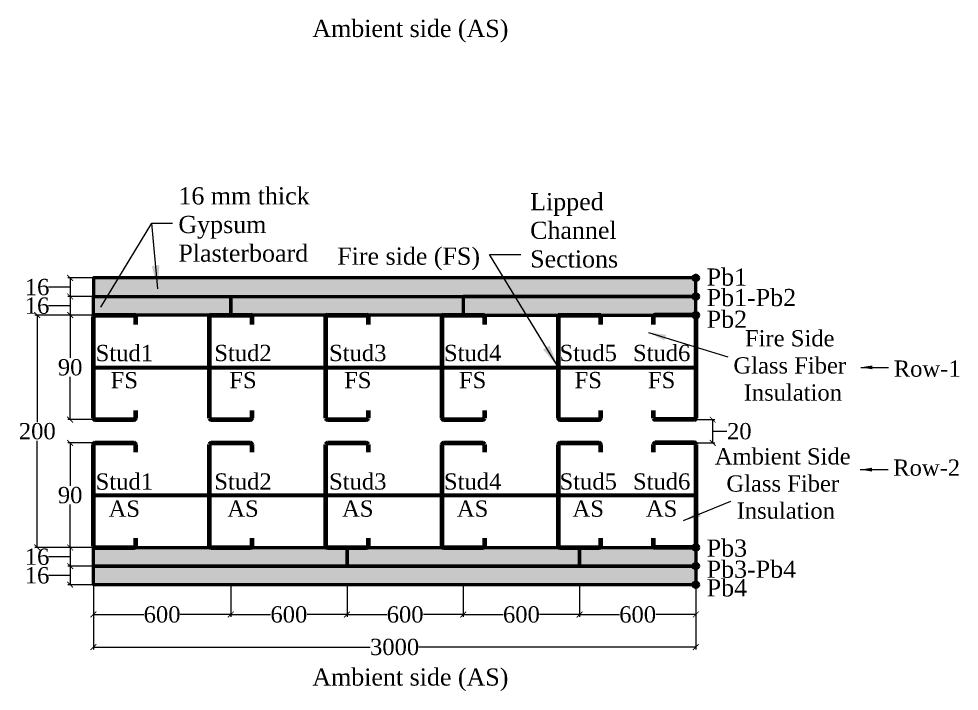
# Model space of a CAD drawing. Header units: millimetres. Extents: x 1095 to 7419, y -378 to 5598.
# Drawn here: x 4760 to 5569, y 1452 to 2031 of the extents above; entities that cross this region are included whole.
import ezdxf

# ---------------------------------------------------------------- set-up
doc = ezdxf.new("R2010")
doc.units = ezdxf.units.MM
doc.header["$PDMODE"] = 34
doc.layers.get('0').update_dxf_attribs({"lineweight": 9})
doc.layers.get('Defpoints').update_dxf_attribs({"color": 255})
doc.styles.get("Standard").update_dxf_attribs({"font": 'times.ttf'})
doc.linetypes.add('BATTING', pattern='A,0.00254,-2.54,[134,ltypeshp.shx,S=2.54,R=0,X=-2.54,Y=0],-5.08,[134,ltypeshp.shx,S=2.54,R=180,X=2.54,Y=0],-2.54', length=10.16254)
doc.dimstyles.new('Times new roman', dxfattribs={"dimtxt": 14, "dimasz": 5, "dimexe": 2, "dimexo": 1, "dimgap": 1, "dimtad": 0, "dimtih": 1, "dimtoh": 1, "dimtxsty": 'Standard', "dimblk": 'ARCHTICK', "dimcen": 0, "dimclrd": 256, "dimclre": 256, "dimadec": 0, "dimazin": 0, "dimtfac": 1, "dimtmove": 0, "dimatfit": 3, "dimfxl": 1, "dimlwd": -1, "dimlwe": -1, "dimarcsym": 0})

# ---------------------------------------------------------------- blocks, each defined once
blk = doc.blocks.new('Stud')
at = {"lineweight": 120}
for p, q in [((4630.24, 1668.85), (4630.24, 1756.35)), ((4631.49, 1757.6), (4665.24, 1757.6)), ((4666.49, 1756.35), (4666.49, 1749.6)), ((4666.49, 1675.6), (4666.49, 1668.85)), ((4631.49, 1667.6), (4665.24, 1667.6))]:
    blk.add_line(p, q, dxfattribs=at)
for centre, start, end in [((4631.49, 1756.35), 90, 180), ((4665.24, 1756.35), 0, 90), ((4631.49, 1668.85), 180, 270), ((4665.24, 1668.85), 270, 0)]:
    blk.add_arc(centre, 1.25, start, end, dxfattribs=at)
blk = doc.blocks.new('_ArchTick')
at = {"color": 0, "linetype": 'ByBlock', "const_width": 0.15}
blk.add_lwpolyline([(-0.5, -0.5), (0.5, 0.5)], dxfattribs=at)
blk = doc.blocks.new('*D46')
at = {"transparency": 16777216}
for p, q in [((4822.9, 1775.75), (4801.9, 1775.75)), ((4803.9, 1775.75), (4803.9, 1738.89)), ((4803.9, 1685.75), (4803.9, 1722.61)), ((4822.9, 1685.75), (4801.9, 1685.75))]:
    blk.add_line(p, q, dxfattribs=at)
at = {"layer": 'Defpoints', "color": 0, "lineweight": 53, "transparency": 16777216}
for p in [(4823.9, 1775.75), (4803.9, 1685.75), (4823.9, 1685.75)]:
    blk.add_point(p, dxfattribs=at)
at = {"transparency": 16777216, "xscale": 5, "yscale": 5, "zscale": 5}
for p, rotation in [((4803.9, 1775.75), 90), ((4803.9, 1685.75), 270)]:
    blk.add_blockref('_ArchTick', p, dxfattribs=dict(at, rotation=rotation))
at = {"color": 0, "lineweight": 53, "transparency": 16777216, "insert": (4803.9, 1730.75), "char_height": 14, "attachment_point": 5}
blk.add_mtext('90', dxfattribs=at)
blk = doc.blocks.new('*D47')
at = {"transparency": 16777216}
for p, q in [((4822.9, 1791.75), (4801.9, 1791.75)), ((4803.9, 1791.75), (4803.9, 1775.75)), ((4787.16, 1783.75), (4785.16, 1783.75)), ((4803.9, 1783.75), (4787.16, 1783.75)), ((4822.9, 1775.75), (4801.9, 1775.75))]:
    blk.add_line(p, q, dxfattribs=at)
at = {"layer": 'Defpoints', "color": 0, "lineweight": 53, "transparency": 16777216}
for p in [(4823.9, 1791.75), (4803.9, 1775.75), (4823.9, 1775.75)]:
    blk.add_point(p, dxfattribs=at)
at = {"transparency": 16777216, "xscale": 5, "yscale": 5, "zscale": 5}
for p, rotation in [((4803.9, 1791.75), 90), ((4803.9, 1775.75), 270)]:
    blk.add_blockref('_ArchTick', p, dxfattribs=dict(at, rotation=rotation))
at = {"color": 0, "lineweight": 53, "transparency": 16777216, "insert": (4775.44, 1783.75), "char_height": 14, "attachment_point": 5}
blk.add_mtext('16', dxfattribs=at)
blk = doc.blocks.new('*D48')
at = {"transparency": 16777216}
for p, q in [((4822.9, 1807.75), (4801.9, 1807.75)), ((4803.9, 1807.75), (4803.9, 1791.75)), ((4787.16, 1799.75), (4785.16, 1799.75)), ((4803.9, 1799.75), (4787.16, 1799.75)), ((4822.9, 1791.75), (4801.9, 1791.75))]:
    blk.add_line(p, q, dxfattribs=at)
at = {"layer": 'Defpoints', "color": 0, "lineweight": 53, "transparency": 16777216}
for p in [(4823.9, 1807.75), (4803.9, 1791.75), (4823.9, 1791.75)]:
    blk.add_point(p, dxfattribs=at)
at = {"transparency": 16777216, "xscale": 5, "yscale": 5, "zscale": 5}
for p, rotation in [((4803.9, 1807.75), 90), ((4803.9, 1791.75), 270)]:
    blk.add_blockref('_ArchTick', p, dxfattribs=dict(at, rotation=rotation))
at = {"color": 0, "lineweight": 53, "transparency": 16777216, "insert": (4775.44, 1799.75), "char_height": 14, "attachment_point": 5}
blk.add_mtext('16', dxfattribs=at)
blk = doc.blocks.new('*D49')
at = {"transparency": 16777216}
for p, q in [((4822.9, 1559.75), (4801.9, 1559.75)), ((4803.9, 1559.75), (4803.9, 1543.75)), ((4787.16, 1551.75), (4785.16, 1551.75)), ((4803.9, 1551.75), (4787.16, 1551.75)), ((4822.9, 1543.75), (4801.9, 1543.75))]:
    blk.add_line(p, q, dxfattribs=at)
at = {"layer": 'Defpoints', "color": 0, "lineweight": 53, "transparency": 16777216}
for p in [(4823.9, 1559.75), (4803.9, 1543.75), (4823.9, 1543.75)]:
    blk.add_point(p, dxfattribs=at)
at = {"transparency": 16777216, "xscale": 5, "yscale": 5, "zscale": 5}
for p, rotation in [((4803.9, 1559.75), 90), ((4803.9, 1543.75), 270)]:
    blk.add_blockref('_ArchTick', p, dxfattribs=dict(at, rotation=rotation))
at = {"color": 0, "lineweight": 53, "transparency": 16777216, "insert": (4775.44, 1551.75), "char_height": 14, "attachment_point": 5}
blk.add_mtext('16', dxfattribs=at)
blk = doc.blocks.new('*D50')
at = {"transparency": 16777216}
for p, q in [((4822.9, 1575.75), (4801.9, 1575.75)), ((4803.9, 1575.75), (4803.9, 1559.75)), ((4787.16, 1567.75), (4785.16, 1567.75)), ((4803.9, 1567.75), (4787.16, 1567.75)), ((4822.9, 1559.75), (4801.9, 1559.75))]:
    blk.add_line(p, q, dxfattribs=at)
at = {"layer": 'Defpoints', "color": 0, "lineweight": 53, "transparency": 16777216}
for p in [(4823.9, 1575.75), (4803.9, 1559.75), (4823.9, 1559.75)]:
    blk.add_point(p, dxfattribs=at)
at = {"transparency": 16777216, "xscale": 5, "yscale": 5, "zscale": 5}
for p, rotation in [((4803.9, 1575.75), 90), ((4803.9, 1559.75), 270)]:
    blk.add_blockref('_ArchTick', p, dxfattribs=dict(at, rotation=rotation))
at = {"color": 0, "lineweight": 53, "transparency": 16777216, "insert": (4775.44, 1567.75), "char_height": 14, "attachment_point": 5}
blk.add_mtext('16', dxfattribs=at)
blk = doc.blocks.new('*D57')
at = {"transparency": 16777216}
for p, q in [((4823.9, 1542.75), (4823.9, 1488.1)), ((5342.03, 1542.75), (5342.03, 1488.1)), ((4823.9, 1490.1), (5062.08, 1490.1)), ((5342.03, 1490.1), (5103.85, 1490.1))]:
    blk.add_line(p, q, dxfattribs=at)
at = {"layer": 'Defpoints', "color": 0, "lineweight": 53, "transparency": 16777216}
for p in [(4823.9, 1543.75), (5342.03, 1543.75), (5342.03, 1490.1)]:
    blk.add_point(p, dxfattribs=at)
at = {"transparency": 16777216, "xscale": 5, "yscale": 5, "zscale": 5, "rotation": 180}
blk.add_blockref('_ArchTick', (4823.9, 1490.1), dxfattribs=at)
at = {"transparency": 16777216, "xscale": 5, "yscale": 5, "zscale": 5}
blk.add_blockref('_ArchTick', (5342.03, 1490.1), dxfattribs=at)
at = {"color": 0, "lineweight": 53, "transparency": 16777216, "insert": (5082.97, 1490.1), "char_height": 14, "attachment_point": 5}
blk.add_mtext('3000', dxfattribs=at)
blk = doc.blocks.new('*D51')
at = {"transparency": 16777216}
for p, q in [((4823.9, 1542.75), (4823.9, 1516.07)), ((4942.03, 1542.75), (4942.03, 1516.07)), ((4823.9, 1518.07), (4867.27, 1518.07)), ((4942.03, 1518.07), (4898.66, 1518.07))]:
    blk.add_line(p, q, dxfattribs=at)
at = {"layer": 'Defpoints', "color": 0, "lineweight": 53, "transparency": 16777216}
for p in [(4823.9, 1543.75), (4942.03, 1543.75), (4942.03, 1518.07)]:
    blk.add_point(p, dxfattribs=at)
at = {"transparency": 16777216, "xscale": 5, "yscale": 5, "zscale": 5, "rotation": 180}
blk.add_blockref('_ArchTick', (4823.9, 1518.07), dxfattribs=at)
at = {"transparency": 16777216, "xscale": 5, "yscale": 5, "zscale": 5}
blk.add_blockref('_ArchTick', (4942.03, 1518.07), dxfattribs=at)
at = {"color": 0, "lineweight": 53, "transparency": 16777216, "insert": (4882.97, 1518.07), "char_height": 14, "attachment_point": 5}
blk.add_mtext('600', dxfattribs=at)
blk = doc.blocks.new('*D52')
at = {"transparency": 16777216}
for p, q in [((4942.03, 1542.75), (4942.03, 1516.07)), ((5042.03, 1542.75), (5042.03, 1516.07)), ((4942.03, 1518.07), (4976.34, 1518.07)), ((5042.03, 1518.07), (5007.72, 1518.07))]:
    blk.add_line(p, q, dxfattribs=at)
at = {"layer": 'Defpoints', "color": 0, "lineweight": 53, "transparency": 16777216}
for p in [(4942.03, 1543.75), (5042.03, 1543.75), (5042.03, 1518.07)]:
    blk.add_point(p, dxfattribs=at)
at = {"transparency": 16777216, "xscale": 5, "yscale": 5, "zscale": 5, "rotation": 180}
blk.add_blockref('_ArchTick', (4942.03, 1518.07), dxfattribs=at)
at = {"transparency": 16777216, "xscale": 5, "yscale": 5, "zscale": 5}
blk.add_blockref('_ArchTick', (5042.03, 1518.07), dxfattribs=at)
at = {"color": 0, "lineweight": 53, "transparency": 16777216, "insert": (4992.03, 1518.07), "char_height": 14, "attachment_point": 5}
blk.add_mtext('600', dxfattribs=at)
blk = doc.blocks.new('*D53')
at = {"transparency": 16777216}
for p, q in [((5042.03, 1542.75), (5042.03, 1516.07)), ((5142.03, 1542.75), (5142.03, 1516.07)), ((5042.03, 1518.07), (5076.34, 1518.07)), ((5142.03, 1518.07), (5107.72, 1518.07))]:
    blk.add_line(p, q, dxfattribs=at)
at = {"layer": 'Defpoints', "color": 0, "lineweight": 53, "transparency": 16777216}
for p in [(5042.03, 1543.75), (5142.03, 1543.75), (5142.03, 1518.07)]:
    blk.add_point(p, dxfattribs=at)
at = {"transparency": 16777216, "xscale": 5, "yscale": 5, "zscale": 5, "rotation": 180}
blk.add_blockref('_ArchTick', (5042.03, 1518.07), dxfattribs=at)
at = {"transparency": 16777216, "xscale": 5, "yscale": 5, "zscale": 5}
blk.add_blockref('_ArchTick', (5142.03, 1518.07), dxfattribs=at)
at = {"color": 0, "lineweight": 53, "transparency": 16777216, "insert": (5092.03, 1518.07), "char_height": 14, "attachment_point": 5}
blk.add_mtext('600', dxfattribs=at)
blk = doc.blocks.new('*D54')
at = {"transparency": 16777216}
for p, q in [((5142.03, 1542.75), (5142.03, 1516.07)), ((5242.03, 1542.75), (5242.03, 1516.07)), ((5142.03, 1518.07), (5176.34, 1518.07)), ((5242.03, 1518.07), (5207.72, 1518.07))]:
    blk.add_line(p, q, dxfattribs=at)
at = {"layer": 'Defpoints', "color": 0, "lineweight": 53, "transparency": 16777216}
for p in [(5142.03, 1543.75), (5242.03, 1543.75), (5242.03, 1518.07)]:
    blk.add_point(p, dxfattribs=at)
at = {"transparency": 16777216, "xscale": 5, "yscale": 5, "zscale": 5, "rotation": 180}
blk.add_blockref('_ArchTick', (5142.03, 1518.07), dxfattribs=at)
at = {"transparency": 16777216, "xscale": 5, "yscale": 5, "zscale": 5}
blk.add_blockref('_ArchTick', (5242.03, 1518.07), dxfattribs=at)
at = {"color": 0, "lineweight": 53, "transparency": 16777216, "insert": (5192.03, 1518.07), "char_height": 14, "attachment_point": 5}
blk.add_mtext('600', dxfattribs=at)
blk = doc.blocks.new('*D55')
at = {"transparency": 16777216}
for p, q in [((5242.03, 1542.75), (5242.03, 1516.07)), ((5342.03, 1542.75), (5342.03, 1516.07)), ((5242.03, 1518.07), (5276.34, 1518.07)), ((5342.03, 1518.07), (5307.72, 1518.07))]:
    blk.add_line(p, q, dxfattribs=at)
at = {"layer": 'Defpoints', "color": 0, "lineweight": 53, "transparency": 16777216}
for p in [(5242.03, 1543.75), (5342.03, 1543.75), (5342.03, 1518.07)]:
    blk.add_point(p, dxfattribs=at)
at = {"transparency": 16777216, "xscale": 5, "yscale": 5, "zscale": 5, "rotation": 180}
blk.add_blockref('_ArchTick', (5242.03, 1518.07), dxfattribs=at)
at = {"transparency": 16777216, "xscale": 5, "yscale": 5, "zscale": 5}
blk.add_blockref('_ArchTick', (5342.03, 1518.07), dxfattribs=at)
at = {"color": 0, "lineweight": 53, "transparency": 16777216, "insert": (5292.03, 1518.07), "char_height": 14, "attachment_point": 5}
blk.add_mtext('600', dxfattribs=at)
blk = doc.blocks.new('*D56')
at = {"transparency": 16777216}
for p, q in [((4822.9, 1665.75), (4801.9, 1665.75)), ((4803.9, 1665.75), (4803.9, 1628.89)), ((4803.9, 1575.75), (4803.9, 1612.61)), ((4822.9, 1575.75), (4801.9, 1575.75))]:
    blk.add_line(p, q, dxfattribs=at)
at = {"layer": 'Defpoints', "color": 0, "lineweight": 53, "transparency": 16777216}
for p in [(4823.9, 1665.75), (4803.9, 1575.75), (4823.9, 1575.75)]:
    blk.add_point(p, dxfattribs=at)
at = {"transparency": 16777216, "xscale": 5, "yscale": 5, "zscale": 5}
for p, rotation in [((4803.9, 1665.75), 90), ((4803.9, 1575.75), 270)]:
    blk.add_blockref('_ArchTick', p, dxfattribs=dict(at, rotation=rotation))
at = {"color": 0, "lineweight": 53, "transparency": 16777216, "insert": (4803.9, 1620.75), "char_height": 14, "attachment_point": 5}
blk.add_mtext('90', dxfattribs=at)
blk = doc.blocks.new('*D44')
at = {"transparency": 16777216}
for p, q in [((4822.9, 1791.75), (4801.9, 1791.75)), ((4803.9, 1791.75), (4803.9, 1775.75)), ((4787.16, 1783.75), (4785.16, 1783.75)), ((4803.9, 1783.75), (4787.16, 1783.75)), ((4822.9, 1775.75), (4801.9, 1775.75))]:
    blk.add_line(p, q, dxfattribs=at)
at = {"layer": 'Defpoints', "color": 0, "lineweight": 53, "transparency": 16777216}
for p in [(4823.9, 1791.75), (4803.9, 1775.75), (4823.9, 1775.75)]:
    blk.add_point(p, dxfattribs=at)
at = {"transparency": 16777216, "xscale": 5, "yscale": 5, "zscale": 5}
for p, rotation in [((4803.9, 1791.75), 90), ((4803.9, 1775.75), 270)]:
    blk.add_blockref('_ArchTick', p, dxfattribs=dict(at, rotation=rotation))
at = {"color": 0, "lineweight": 53, "transparency": 16777216, "insert": (4775.44, 1783.75), "char_height": 14, "attachment_point": 5}
blk.add_mtext('16', dxfattribs=at)
blk = doc.blocks.new('*D45')
at = {"transparency": 16777216}
for p, q in [((4822.9, 1807.75), (4801.9, 1807.75)), ((4803.9, 1807.75), (4803.9, 1791.75)), ((4787.16, 1799.75), (4785.16, 1799.75)), ((4803.9, 1799.75), (4787.16, 1799.75)), ((4822.9, 1791.75), (4801.9, 1791.75))]:
    blk.add_line(p, q, dxfattribs=at)
at = {"layer": 'Defpoints', "color": 0, "lineweight": 53, "transparency": 16777216}
for p in [(4823.9, 1807.75), (4803.9, 1791.75), (4823.9, 1791.75)]:
    blk.add_point(p, dxfattribs=at)
at = {"transparency": 16777216, "xscale": 5, "yscale": 5, "zscale": 5}
for p, rotation in [((4803.9, 1807.75), 90), ((4803.9, 1791.75), 270)]:
    blk.add_blockref('_ArchTick', p, dxfattribs=dict(at, rotation=rotation))
at = {"color": 0, "lineweight": 53, "transparency": 16777216, "insert": (4775.44, 1799.75), "char_height": 14, "attachment_point": 5}
blk.add_mtext('16', dxfattribs=at)
blk = doc.blocks.new('*D74')
at = {"transparency": 16777216}
for p, q in [((4822.9, 1775.75), (4773.64, 1775.75)), ((4775.64, 1775.75), (4775.64, 1683.87)), ((4775.64, 1575.75), (4775.64, 1667.63)), ((4822.9, 1575.75), (4773.64, 1575.75))]:
    blk.add_line(p, q, dxfattribs=at)
at = {"layer": 'Defpoints', "color": 0, "lineweight": 53, "transparency": 16777216}
for p in [(4823.9, 1775.75), (4775.64, 1575.75), (4823.9, 1575.75)]:
    blk.add_point(p, dxfattribs=at)
at = {"transparency": 16777216, "xscale": 5, "yscale": 5, "zscale": 5}
for p, rotation in [((4775.64, 1775.75), 90), ((4775.64, 1575.75), 270)]:
    blk.add_blockref('_ArchTick', p, dxfattribs=dict(at, rotation=rotation))
at = {"color": 0, "lineweight": 53, "transparency": 16777216, "insert": (4775.64, 1675.75), "char_height": 14, "attachment_point": 5}
blk.add_mtext('200', dxfattribs=at)
blk = doc.blocks.new('*D133')
at = {"transparency": 16777216}
for p, q in [((5341.78, 1685.75), (5358.54, 1685.75)), ((5356.54, 1685.75), (5356.54, 1665.75)), ((5356.54, 1675.75), (5366.72, 1675.75)), ((5366.72, 1675.75), (5368.72, 1675.75)), ((5341.78, 1665.75), (5358.54, 1665.75))]:
    blk.add_line(p, q, dxfattribs=at)
at = {"layer": 'Defpoints', "color": 0, "lineweight": 53, "transparency": 16777216}
for p in [(5340.78, 1685.75), (5340.78, 1665.75), (5356.54, 1665.75)]:
    blk.add_point(p, dxfattribs=at)
at = {"transparency": 16777216, "xscale": 5, "yscale": 5, "zscale": 5}
for p, rotation in [((5356.54, 1685.75), 90), ((5356.54, 1665.75), 270)]:
    blk.add_blockref('_ArchTick', p, dxfattribs=dict(at, rotation=rotation))
at = {"color": 0, "lineweight": 53, "transparency": 16777216, "insert": (5379.46, 1675.75), "char_height": 14, "attachment_point": 5}
blk.add_mtext('20', dxfattribs=at)

msp = doc.modelspace()

# ---------------------------------------------------------------- hatches: boundary and pattern name
at = {"lineweight": 53, "true_color": 0xf7abae}
h = msp.add_hatch(color=241, dxfattribs=at)
h.dxf.hatch_style = 1
h.paths.add_polyline_path([(4823.904, 1807.75), (4823.904, 1791.75), (5342.029, 1791.75), (5342.029, 1807.75)])
at = {"lineweight": 53, "true_color": 0x2776bb}
h = msp.add_hatch(color=152, dxfattribs=at)
h.dxf.hatch_style = 1
h.paths.add_polyline_path([(5344.332, 1807.684, 1), (5339.726, 1807.684, 1)])
at = {"lineweight": 53, "true_color": 0xf7abae}
h = msp.add_hatch(color=241, dxfattribs=at)
h.dxf.hatch_style = 1
h.paths.add_polyline_path([(4942.029, 1775.75), (4942.029, 1791.75), (4823.904, 1791.75), (4823.904, 1775.75)])
h = msp.add_hatch(color=241, dxfattribs=at)
h.dxf.hatch_style = 1
h.paths.add_polyline_path([(4942.029, 1791.75), (4942.029, 1775.75), (5142.029, 1775.75), (5142.029, 1791.75)])
h = msp.add_hatch(color=241, dxfattribs=at)
h.dxf.hatch_style = 1
h.paths.add_polyline_path([(5342.029, 1775.75), (5342.029, 1791.75), (5142.029, 1791.75), (5142.029, 1775.75)])
at = {"lineweight": 53, "true_color": 0x2776bb}
h = msp.add_hatch(color=152, dxfattribs=at)
h.dxf.hatch_style = 1
h.paths.add_polyline_path([(5344.332, 1791.684, 1), (5339.726, 1791.684, 1)])
h = msp.add_hatch(color=152, dxfattribs=at)
h.dxf.hatch_style = 1
h.paths.add_polyline_path([(5344.332, 1775.684, 1), (5339.726, 1775.684, 1)])
h = msp.add_hatch(color=152, dxfattribs=at)
h.dxf.hatch_style = 1
h.paths.add_polyline_path([(5344.332, 1575.75, 1), (5339.726, 1575.75, 1)])
at = {"lineweight": 53, "true_color": 0xf7abae}
h = msp.add_hatch(color=241, dxfattribs=at)
h.dxf.hatch_style = 1
h.paths.add_polyline_path([(5042.029, 1575.75), (4823.904, 1575.75), (4823.904, 1559.75), (5042.029, 1559.75)])
h = msp.add_hatch(color=241, dxfattribs=at)
h.dxf.hatch_style = 1
h.paths.add_polyline_path([(5242.029, 1575.75), (5042.029, 1575.75), (5042.029, 1559.75), (5242.029, 1559.75)])
h = msp.add_hatch(color=241, dxfattribs=at)
h.dxf.hatch_style = 1
h.paths.add_polyline_path([(5342.029, 1559.75), (5342.029, 1575.75), (5242.029, 1575.75), (5242.029, 1559.75)])
at = {"lineweight": 53, "true_color": 0x2776bb}
h = msp.add_hatch(color=152, dxfattribs=at)
h.dxf.hatch_style = 1
h.paths.add_polyline_path([(5344.332, 1559.75, 1), (5339.726, 1559.75, 1)])
at = {"lineweight": 53, "true_color": 0xf7abae}
h = msp.add_hatch(color=241, dxfattribs=at)
h.dxf.hatch_style = 1
h.paths.add_polyline_path([(5342.029, 1543.75), (5342.029, 1559.75), (4823.904, 1559.75), (4823.904, 1543.75)])
at = {"lineweight": 53, "true_color": 0x2776bb}
h = msp.add_hatch(color=152, dxfattribs=at)
h.dxf.hatch_style = 1
h.paths.add_polyline_path([(5344.332, 1543.75, 1), (5339.726, 1543.75, 1)])

# ---------------------------------------------------------------- linework, layer by layer
at = {"lineweight": 53}
for points in [[(4823.904, 1791.75), (5342.029, 1791.75), (5342.029, 1807.75), (4823.904, 1807.75)], [(4942.029, 1775.75), (4823.904, 1775.75), (4823.904, 1791.75), (4942.029, 1791.75)], [(4942.029, 1791.75), (5142.029, 1791.75), (5142.029, 1775.75), (4942.029, 1775.75)], [(5142.029, 1775.75), (5342.029, 1775.75), (5342.029, 1791.75), (5142.029, 1791.75)], [(4823.904, 1575.75), (5042.029, 1575.75), (5042.029, 1559.75), (4823.904, 1559.75)], [(5042.029, 1575.75), (5242.029, 1575.75), (5242.029, 1559.75), (5042.029, 1559.75)], [(5242.029, 1575.75), (5342.029, 1575.75), (5342.029, 1559.75), (5242.029, 1559.75)], [(4823.904, 1559.75), (5342.029, 1559.75), (5342.029, 1543.75), (4823.904, 1543.75)]]:
    msp.add_lwpolyline(points, close=True, dxfattribs=at)
at = {"color": 177, "linetype": 'BATTING', "lineweight": 60, "ltscale": 4.3, "true_color": 0x293189}
for points in [[(4823.904, 1730.75), (5342.029, 1730.75)], [(4823.904, 1620.75), (5342.029, 1620.75)]]:
    msp.add_lwpolyline(points, dxfattribs=at)
at = {"lineweight": 53}
for centre in [(5342.029, 1807.684), (5342.029, 1791.684), (5342.029, 1775.684), (5342.029, 1575.75), (5342.029, 1559.75), (5342.029, 1543.75)]:
    msp.add_circle(centre, 2.303, dxfattribs=at)

# ---------------------------------------------------------------- block references
at = {"lineweight": -3}
for p in [(193.659, 18.147), (293.659, 18.147), (393.659, 18.147), (493.659, 18.147), (593.659, 18.147), (193.659, -91.853), (293.659, -91.853), (393.659, -91.853), (493.659, -91.853), (593.659, -91.853)]:
    msp.add_blockref('Stud', p, dxfattribs=at)
at = {"lineweight": -3, "rotation": 180}
for p in [(9972.274, 3443.353), (9972.274, 3333.353)]:
    msp.add_blockref('Stud', p, dxfattribs=at)

# ---------------------------------------------------------------- texts
at = {"lineweight": 53, "attachment_point": 1}
for s, insert, char_height, width in [('Ambient side (AS)', (5012.183, 2029.784), 14.7814, 165.80062), ('16 mm thick Gypsum Plasterboard', (4897.009, 1885.716), 14.7814, 115.93848), ('Lipped Channel Sections', (5199.568, 1880.714), 14.7814, 68.45472), ('Fire side (FS)', (5033.636, 1833.843), 14.7814, 121.64572), ('Pb1', (5351.403, 1815.83), 14.7814, 41.76421), ('Pb1-Pb2', (5351.403, 1798.213), 14.7814, 41.76421), ('Pb2', (5351.403, 1779.547), 14.7814, 41.76421), ('\\pxqc;Fire Side\\PGlass Fiber\\P Insulation', (5373.629, 1762.771), 14, 98.42543), ('\\pxqc;Stud1\\PFS', (4829.62, 1750.079), 14, 41.76421), ('\\pxqc;Stud2\\PFS', (4931.692, 1750.146), 14, 41.76421), ('\\pxqc;Stud3\\PFS', (5030.417, 1750.146), 14, 41.76421), ('\\pxqc;Stud4\\PFS', (5129.199, 1750.146), 14, 41.76421), ('\\pxqc;Stud5\\PFS', (5228.615, 1750.146), 14, 41.76421), ('\\pxqc;Stud6\\PFS', (5291.764, 1750.146), 14, 41.76421), ('Row-1', (5512.29, 1736.671), 14, 90.08321), ('\\pxqc;Ambient Side\\PGlass Fiber\\P Insulation', (5357.553, 1661.15), 14, 118.51271), ('Row-2', (5511.821, 1651.493), 14, 90.08321), ('\\pxqc;Stud1\\PAS', (4829.62, 1639.505), 14, 41.76421), ('\\pxqc;Stud2\\PAS', (4931.692, 1639.572), 14, 41.76421), ('\\pxqc;Stud3\\PAS', (5030.417, 1639.572), 14, 41.76421), ('\\pxqc;Stud4\\PAS', (5129.199, 1639.572), 14, 41.76421), ('\\pxqc;Stud5\\PAS', (5228.615, 1639.572), 14, 41.76421), ('\\pxqc;Stud6\\PAS', (5291.764, 1639.572), 14, 41.76421), ('Pb3', (5351.403, 1582.631), 14.7814, 41.76421), ('Pb3-Pb4', (5351.403, 1564.454), 14.7814, 41.76421), ('Pb4', (5351.403, 1548.454), 14.7814, 41.76421), ('Ambient side (AS)', (5012.183, 1471.696), 14.7814, 165.80062)]:
    msp.add_mtext(s, dxfattribs=dict(at, insert=insert, char_height=char_height, width=width))

# ---------------------------------------------------------------- dimensions: what is measured, and where the dimension line sits
at = {"lineweight": 53}
for base, p1, p2, picture, middle in [((4803.904, 1791.75), (4823.904, 1807.75), (4823.904, 1791.75), '*D48', (4784.162, 1799.75)), ((4803.904, 1791.75), (4823.904, 1807.75), (4823.904, 1791.75), '*D45', (4784.162, 1799.75)), ((4803.904, 1775.75), (4823.904, 1791.75), (4823.904, 1775.75), '*D47', (4784.162, 1783.75)), ((4803.904, 1775.75), (4823.904, 1791.75), (4823.904, 1775.75), '*D44', (4784.162, 1783.75)), ((4775.64, 1575.75), (4823.904, 1775.75), (4823.904, 1575.75), '*D74', (4775.64, 1675.75)), ((4803.904, 1559.75), (4823.904, 1575.75), (4823.904, 1559.75), '*D50', (4784.162, 1567.75)), ((4803.904, 1543.75), (4823.904, 1559.75), (4823.904, 1543.75), '*D49', (4784.162, 1551.75))]:
    dim = msp.add_linear_dim(base=base, p1=p1, p2=p2, angle=90, dimstyle='Times new roman', override={"dimtmove": 1}, dxfattribs=at)
    dim.commit()
    dim.dimension.update_dxf_attribs({"geometry": picture, "text_midpoint": middle})
for base, p1, p2, picture, middle in [((4803.904, 1685.75), (4823.904, 1775.75), (4823.904, 1685.75), '*D46', (4803.904, 1730.75)), ((4803.904, 1575.75), (4823.904, 1665.75), (4823.904, 1575.75), '*D56', (4803.904, 1620.75))]:
    dim = msp.add_linear_dim(base=base, p1=p1, p2=p2, angle=90, dimstyle='Times new roman', dxfattribs=at)
    dim.commit()
    dim.dimension.update_dxf_attribs({"geometry": picture, "text_midpoint": middle})
dim = msp.add_linear_dim(base=(5356.539, 1665.75), p1=(5340.779, 1685.75), p2=(5340.779, 1665.75), angle=90, dimstyle='Times new roman', override={"dimtmove": 1}, dxfattribs=at)
dim.commit()
dim.dimension.update_dxf_attribs({"geometry": '*D133', "text_midpoint": (5369.717, 1675.75), "dimtype": 160})
for base, p2, text, picture, middle in [((5342.029, 1490.095), (5342.029, 1543.75), '3000', '*D57', (5082.966, 1490.095)), ((4942.029, 1518.068), (4942.029, 1543.75), '600', '*D51', (4882.966, 1518.068))]:
    dim = msp.add_linear_dim(base=base, p1=(4823.904, 1543.75), p2=p2, text=text, dimstyle='Times new roman', dxfattribs=at)
    dim.commit()
    dim.dimension.update_dxf_attribs({"geometry": picture, "text_midpoint": middle})
for base, p1, p2, picture, middle in [((5042.029, 1518.068), (4942.029, 1543.75), (5042.029, 1543.75), '*D52', (4992.029, 1518.068)), ((5142.029, 1518.068), (5042.029, 1543.75), (5142.029, 1543.75), '*D53', (5092.029, 1518.068)), ((5242.029, 1518.068), (5142.029, 1543.75), (5242.029, 1543.75), '*D54', (5192.029, 1518.068)), ((5342.029, 1518.068), (5242.029, 1543.75), (5342.029, 1543.75), '*D55', (5292.029, 1518.068))]:
    dim = msp.add_linear_dim(base=base, p1=p1, p2=p2, text='600', dimstyle='Times new roman', override={"dimtmove": 1}, dxfattribs=at)
    dim.commit()
    dim.dimension.update_dxf_attribs({"geometry": picture, "text_midpoint": middle})

# ---------------------------------------------------------------- leaders
for points, override in [([(4830.423, 1782.406), (4874.2, 1854.825), (4891.815, 1854.825)], {"dimasz": 20}), ([(4879.204, 1798.396), (4874.2, 1854.825)], {"dimasz": 20}), ([(5223.904, 1730.75), (5164.634, 1827.881), (5191.502, 1827.881)], {"dimasz": 20}), ([(5483.987, 1730.75), (5507.917, 1730.75)], {"dimasz": 10, "dimgap": 1, "dimtad": 0}), ([(5483.519, 1642.75), (5507.448, 1642.75)], {"dimasz": 10, "dimgap": 1, "dimtad": 0})]:
    msp.add_leader(points, dimstyle='Times new roman', override=override, dxfattribs=at)
at = {"lineweight": 50}
for points in [[(5301.379, 1760.799), (5369.62, 1739.867)], [(5331.537, 1598.955), (5372.22, 1615.65)]]:
    msp.add_leader(points, dimstyle='Times new roman', override={"dimasz": 15, "dimgap": 0.625, "dimtad": 0}, dxfattribs=at)

doc.saveas('drawing.dxf')
